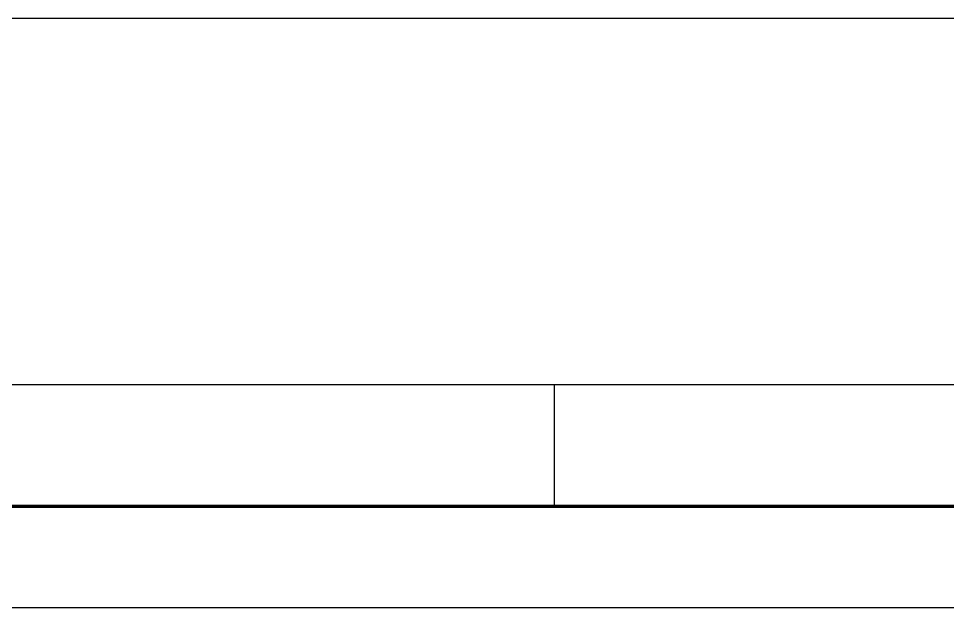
# Model space of a CAD drawing. Header units: inches. Extents: x 47316 to 59086, y 3141 to 11743.
# Drawn here: x 50845.95 to 50884.03, y 6434.88 to 6459.03 of the extents above; entities that cross this region are included whole.
import ezdxf

# ---------------------------------------------------------------- set-up
doc = ezdxf.new("R2010")
doc.units = ezdxf.units.IN
doc.header["$MEASUREMENT"] = 0

msp = doc.modelspace()

# ---------------------------------------------------------------- linework, layer by layer
at = {"color": 0}
for p, q in [((55003.929, 6459.029), (50247.929, 6459.029)), ((50267.929, 6444.029), (54956.929, 6444.029))]:
    msp.add_line(p, q, dxfattribs=at)
msp.add_line((50867.929, 6439.029), (50867.929, 6444.029))
at = {"color": 0, "lineweight": 70}
msp.add_line((50267.929, 6439.029), (54983.929, 6439.029), dxfattribs=at)
at = {"color": 1}
msp.add_line((50841.001, 6434.883), (50898.369, 6434.883), dxfattribs=at)

doc.saveas('drawing.dxf')
